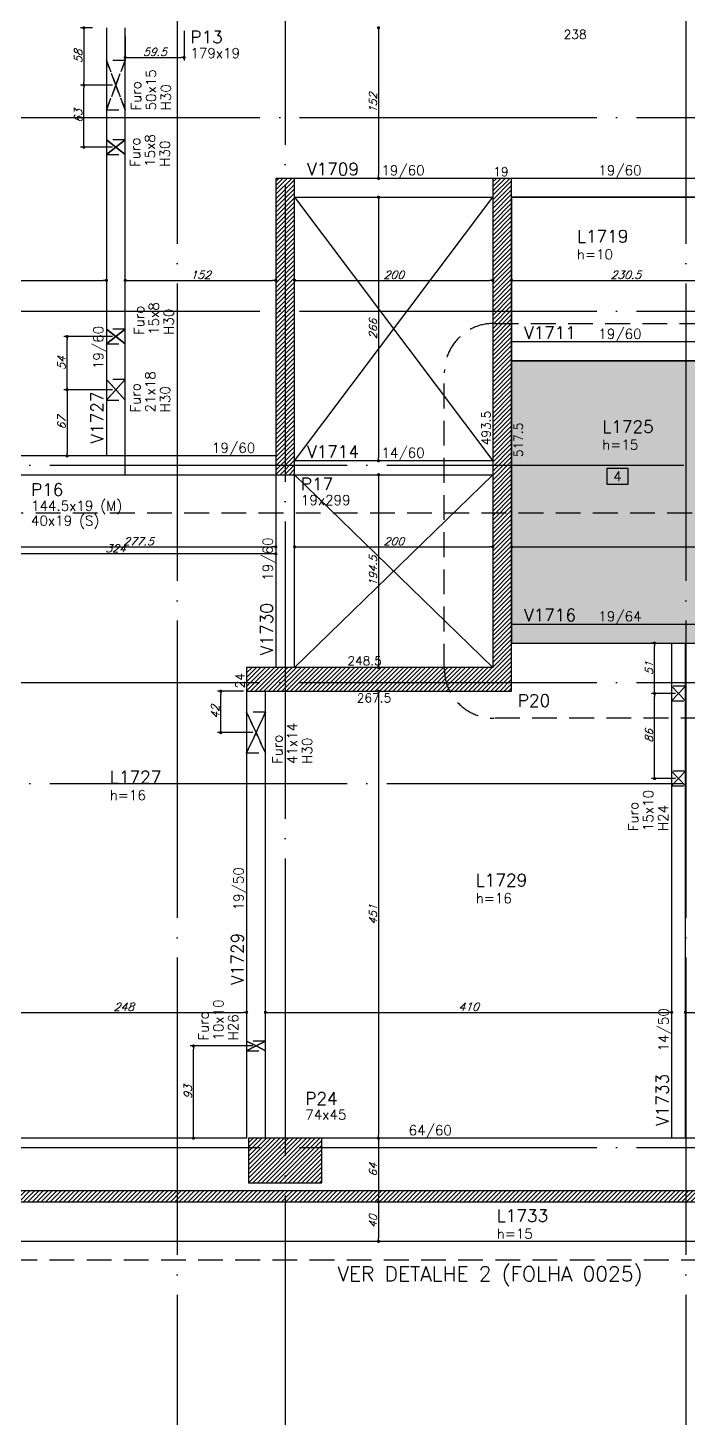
# Model space of a CAD drawing. Header units: millimetres. Extents: x -2368 to 4502, y -2283 to 2217.
# Drawn here: x -469 to 197, y -757 to 645 of the extents above; entities that cross this region are included whole.
import ezdxf
from ezdxf.enums import TextEntityAlignment as Align

# ---------------------------------------------------------------- set-up
doc = ezdxf.new("R2010")
doc.units = ezdxf.units.MM
doc.header["$LTSCALE"] = 50
for name, pattern in [('DASHED', [0.75, 0.5, -0.25]), ('EIXO', [6.8, 6, -0.4, 0, -0.4]), ('HIDDEN', [0.375, 0.25, -0.125])]:
    doc.linetypes.add(name, pattern=pattern)
for name, color, linetype in [('F-AUX', 2, 'Continuous'), ('F-AUX-RED', 1, 'Continuous'), ('F-COTAS', 106, 'Continuous'), ('F-COTAS-FUROS VIGA', 50, 'Continuous'), ('F-EIXO', 12, 'EIXO'), ('F-FURO-PAREDE', 2, 'HIDDEN'), ('F-FURO-PAREDE-TEXTOS', 2, 'Continuous'), ('F-LAJES', 3, 'Continuous'), ('F-LAJES-DIM', 2, 'Continuous'), ('F-LAJES-NOME', 4, 'Continuous'), ('F-PILARES-DIM', 172, 'Continuous'), ('F-PILARES-HACH', 174, 'Continuous'), ('F-PILARES-M', 170, 'Continuous'), ('F-PILARES-NOME', 170, 'Continuous'), ('F-PILARES-S', 170, 'Continuous'), ('F-TEXTO', 6, 'Continuous'), ('F-VIGAS', 3, 'Continuous'), ('F-VIGAS-DIM', 2, 'Continuous'), ('F-VIGAS-NOME', 4, 'Continuous'), ('F-VÃO', 1, 'Continuous')]:
    doc.layers.add(name, color=color, linetype=linetype)
doc.layers.add('F-DESNIVEL-2', color=7, linetype='Continuous', true_color=0xffd1e8)
doc.styles.add('CP-TEXT-INCL', font='romans.shx', dxfattribs={"oblique": 20})
doc.styles.add('MCP', font='romans.shx')
doc.styles.add('ROMANS', font='romans.shx')
doc.styles.get("Standard").update_dxf_attribs({"font": 'romans.shx'})
doc.dimstyles.new('CP-COTAS-50', dxfattribs={"dimscale": 0.64, "dimtxt": 12.5, "dimasz": 5, "dimexe": 5, "dimexo": 5, "dimgap": 2.5, "dimtad": 1, "dimdec": 1, "dimdsep": 46, "dimtxsty": 'CP-TEXT-INCL', "dimblk1": 'DOT', "dimblk2": 'DOT', "dimsah": 1, "dimcen": 9, "dimclrd": 256, "dimclre": 256, "dimclrt": 256, "dimadec": 0, "dimazin": 0, "dimtfac": 1, "dimtdec": 1, "dimtmove": 2, "dimatfit": 3, "dimldrblk": 'DOT', "dimfxl": 0, "dimtolj": 1, "dimarcsym": 0})
pattern_1 = [(45, (0, 10000), (-2.245064, 2.245064), [])]

# ---------------------------------------------------------------- blocks, each defined once
blk = doc.blocks.new('*U14')
at = {"layer": 'F-EIXO'}
blk.add_line((0, 0), (4945.5, 0), dxfattribs=at)
at = {"layer": 'F-TEXTO', "style": 'ROMANS'}
blk.add_attdef('EIXO', text='', height=17.5, dxfattribs=at).set_placement((-28.2, 0), align=Align.MIDDLE_CENTER)
blk = doc.blocks.new('*U13')
at = {"layer": 'F-EIXO'}
blk.add_line((0, 0), (4857.5, 0), dxfattribs=at)
at = {"layer": 'F-TEXTO', "style": 'ROMANS'}
blk.add_attdef('EIXO', text='', height=17.5, dxfattribs=at).set_placement((-28.2, 0), align=Align.MIDDLE_CENTER)
blk = doc.blocks.new('*U21')
at = {"layer": 'F-EIXO'}
blk.add_line((0, 0), (0, -2728.6), dxfattribs=at)
at = {"layer": 'F-TEXTO', "style": 'ROMANS'}
blk.add_attdef('EIXO', text='', height=17.5, rotation=360, dxfattribs=at).set_placement((0, 28.2), align=Align.MIDDLE_CENTER)
blk = doc.blocks.new('*U22')
at = {"layer": 'F-EIXO'}
blk.add_line((0, 0), (0, -2828.6), dxfattribs=at)
at = {"layer": 'F-TEXTO', "style": 'ROMANS'}
blk.add_attdef('EIXO', text='', height=17.5, rotation=360, dxfattribs=at).set_placement((0, 28.2), align=Align.MIDDLE_CENTER)
blk = doc.blocks.new('_DOT')
at = {"color": 0, "linetype": 'ByBlock'}
blk.add_line((-0.5, 0), (-1, 0), dxfattribs=at)
at = {"color": 0, "linetype": 'ByBlock', "const_width": 0.5}
blk.add_lwpolyline([(-0.25, 0, 1), (0.25, 0, 1)], format="xyb", close=True, dxfattribs=at)
blk = doc.blocks.new('*D27')
at = {"layer": 'DEFPOINTS', "color": 0, "transparency": 16777216}
for p in [(-496.5, -348), (-248.5, -348), (-248.5, -348)]:
    blk.add_point(p, dxfattribs=at)
at = {"layer": 'F-COTAS', "lineweight": -2, "transparency": 16777216}
blk.add_line((-493.3, -348), (-251.7, -348), dxfattribs=at)
at = {"layer": 'F-COTAS', "lineweight": -2, "transparency": 16777216, "xscale": 3.2, "yscale": 3.2, "zscale": 3.2, "rotation": 180}
blk.add_blockref('_DOT', (-496.5, -348), dxfattribs=at)
at = {"layer": 'F-COTAS', "lineweight": -2, "transparency": 16777216, "xscale": 3.2, "yscale": 3.2, "zscale": 3.2}
blk.add_blockref('_DOT', (-248.5, -348), dxfattribs=at)
at = {"layer": 'F-COTAS', "transparency": 16777216, "insert": (-372.5, -342.4), "char_height": 8, "attachment_point": 5, "style": 'CP-TEXT-INCL'}
blk.add_mtext('\\A1;248', dxfattribs=at)
blk = doc.blocks.new('*D28')
at = {"layer": 'DEFPOINTS', "color": 0, "transparency": 16777216}
for p in [(-229.5, -348), (180.5, -348), (180.5, -348)]:
    blk.add_point(p, dxfattribs=at)
at = {"layer": 'F-COTAS', "lineweight": -2, "transparency": 16777216}
blk.add_line((-226.3, -348), (177.3, -348), dxfattribs=at)
at = {"layer": 'F-COTAS', "lineweight": -2, "transparency": 16777216, "xscale": 3.2, "yscale": 3.2, "zscale": 3.2, "rotation": 180}
blk.add_blockref('_DOT', (-229.5, -348), dxfattribs=at)
at = {"layer": 'F-COTAS', "lineweight": -2, "transparency": 16777216, "xscale": 3.2, "yscale": 3.2, "zscale": 3.2}
blk.add_blockref('_DOT', (180.5, -348), dxfattribs=at)
at = {"layer": 'F-COTAS', "transparency": 16777216, "insert": (-24.5, -342.4), "char_height": 8, "attachment_point": 5, "style": 'CP-TEXT-INCL'}
blk.add_mtext('\\A1;410', dxfattribs=at)
blk = doc.blocks.new('*D29')
at = {"layer": 'DEFPOINTS', "color": 0, "transparency": 16777216}
for p in [(194.5, -348), (921.5, -348), (921.5, -348)]:
    blk.add_point(p, dxfattribs=at)
at = {"layer": 'F-COTAS', "lineweight": -2, "transparency": 16777216}
blk.add_line((197.7, -348), (918.3, -348), dxfattribs=at)
at = {"layer": 'F-COTAS', "lineweight": -2, "transparency": 16777216, "xscale": 3.2, "yscale": 3.2, "zscale": 3.2, "rotation": 180}
blk.add_blockref('_DOT', (194.5, -348), dxfattribs=at)
at = {"layer": 'F-COTAS', "lineweight": -2, "transparency": 16777216, "xscale": 3.2, "yscale": 3.2, "zscale": 3.2}
blk.add_blockref('_DOT', (921.5, -348), dxfattribs=at)
at = {"layer": 'F-COTAS', "transparency": 16777216, "insert": (558, -342.4), "char_height": 8, "attachment_point": 5, "style": 'CP-TEXT-INCL'}
blk.add_mtext('\\A1;727', dxfattribs=at)
blk = doc.blocks.new('*D36')
at = {"layer": 'DEFPOINTS', "color": 0, "transparency": 16777216}
for p in [(-496.5, 121.7), (-219, 121.7), (-219, 121.7)]:
    blk.add_point(p, dxfattribs=at)
at = {"layer": 'F-COTAS', "lineweight": -2, "transparency": 16777216}
blk.add_line((-493.3, 121.7), (-222.2, 121.7), dxfattribs=at)
at = {"layer": 'F-COTAS', "lineweight": -2, "transparency": 16777216, "xscale": 3.2, "yscale": 3.2, "zscale": 3.2, "rotation": 180}
blk.add_blockref('_DOT', (-496.5, 121.7), dxfattribs=at)
at = {"layer": 'F-COTAS', "lineweight": -2, "transparency": 16777216, "xscale": 3.2, "yscale": 3.2, "zscale": 3.2}
blk.add_blockref('_DOT', (-219, 121.7), dxfattribs=at)
at = {"layer": 'F-COTAS', "transparency": 16777216, "insert": (-357.8, 127.3), "char_height": 8, "attachment_point": 5, "style": 'CP-TEXT-INCL'}
blk.add_mtext('\\A1;277.5', dxfattribs=at)
blk = doc.blocks.new('*D37')
at = {"layer": 'DEFPOINTS', "color": 0, "transparency": 16777216}
for p in [(-200, 121.7), (0, 121.7), (0, 121.7)]:
    blk.add_point(p, dxfattribs=at)
at = {"layer": 'F-COTAS', "lineweight": -2, "transparency": 16777216}
blk.add_line((-196.8, 121.7), (-3.2, 121.7), dxfattribs=at)
at = {"layer": 'F-COTAS', "lineweight": -2, "transparency": 16777216, "xscale": 3.2, "yscale": 3.2, "zscale": 3.2, "rotation": 180}
blk.add_blockref('_DOT', (-200, 121.7), dxfattribs=at)
at = {"layer": 'F-COTAS', "lineweight": -2, "transparency": 16777216, "xscale": 3.2, "yscale": 3.2, "zscale": 3.2}
blk.add_blockref('_DOT', (0, 121.7), dxfattribs=at)
at = {"layer": 'F-COTAS', "transparency": 16777216, "insert": (-100, 127.3), "char_height": 8, "attachment_point": 5, "style": 'CP-TEXT-INCL'}
blk.add_mtext('\\A1;200', dxfattribs=at)
blk = doc.blocks.new('*D38')
at = {"layer": 'DEFPOINTS', "color": 0, "transparency": 16777216}
for p in [(19, 121.7), (596, 121.7), (596, 121.7)]:
    blk.add_point(p, dxfattribs=at)
at = {"layer": 'F-COTAS', "lineweight": -2, "transparency": 16777216}
blk.add_line((22.2, 121.7), (592.8, 121.7), dxfattribs=at)
at = {"layer": 'F-COTAS', "lineweight": -2, "transparency": 16777216, "xscale": 3.2, "yscale": 3.2, "zscale": 3.2, "rotation": 180}
blk.add_blockref('_DOT', (19, 121.7), dxfattribs=at)
at = {"layer": 'F-COTAS', "lineweight": -2, "transparency": 16777216, "xscale": 3.2, "yscale": 3.2, "zscale": 3.2}
blk.add_blockref('_DOT', (596, 121.7), dxfattribs=at)
at = {"layer": 'F-COTAS', "transparency": 16777216, "insert": (307.5, 127.3), "char_height": 8, "attachment_point": 5, "style": 'CP-TEXT-INCL'}
blk.add_mtext('\\A1;577', dxfattribs=at)
blk = doc.blocks.new('*D45')
at = {"layer": 'DEFPOINTS', "color": 0, "transparency": 16777216}
for p in [(-830.5, 390.6), (-390, 390.6), (-390, 390.6)]:
    blk.add_point(p, dxfattribs=at)
at = {"layer": 'F-COTAS', "lineweight": -2, "transparency": 16777216}
blk.add_line((-827.3, 390.6), (-393.2, 390.6), dxfattribs=at)
at = {"layer": 'F-COTAS', "lineweight": -2, "transparency": 16777216, "xscale": 3.2, "yscale": 3.2, "zscale": 3.2, "rotation": 180}
blk.add_blockref('_DOT', (-830.5, 390.6), dxfattribs=at)
at = {"layer": 'F-COTAS', "lineweight": -2, "transparency": 16777216, "xscale": 3.2, "yscale": 3.2, "zscale": 3.2}
blk.add_blockref('_DOT', (-390, 390.6), dxfattribs=at)
at = {"layer": 'F-COTAS', "transparency": 16777216, "insert": (-610.2, 396.2), "char_height": 8, "attachment_point": 5, "style": 'CP-TEXT-INCL'}
blk.add_mtext('\\A1;440.5', dxfattribs=at)
blk = doc.blocks.new('*D46')
at = {"layer": 'DEFPOINTS', "color": 0, "transparency": 16777216}
for p in [(-371, 390.6), (-219, 390.6), (-219, 390.6)]:
    blk.add_point(p, dxfattribs=at)
at = {"layer": 'F-COTAS', "lineweight": -2, "transparency": 16777216}
blk.add_line((-367.8, 390.6), (-222.2, 390.6), dxfattribs=at)
at = {"layer": 'F-COTAS', "lineweight": -2, "transparency": 16777216, "xscale": 3.2, "yscale": 3.2, "zscale": 3.2, "rotation": 180}
blk.add_blockref('_DOT', (-371, 390.6), dxfattribs=at)
at = {"layer": 'F-COTAS', "lineweight": -2, "transparency": 16777216, "xscale": 3.2, "yscale": 3.2, "zscale": 3.2}
blk.add_blockref('_DOT', (-219, 390.6), dxfattribs=at)
at = {"layer": 'F-COTAS', "transparency": 16777216, "insert": (-295, 396.2), "char_height": 8, "attachment_point": 5, "style": 'CP-TEXT-INCL'}
blk.add_mtext('\\A1;152', dxfattribs=at)
blk = doc.blocks.new('*D47')
at = {"layer": 'DEFPOINTS', "color": 0, "transparency": 16777216}
for p in [(-200, 390.6), (0, 390.6), (0, 390.6)]:
    blk.add_point(p, dxfattribs=at)
at = {"layer": 'F-COTAS', "lineweight": -2, "transparency": 16777216}
blk.add_line((-196.8, 390.6), (-3.2, 390.6), dxfattribs=at)
at = {"layer": 'F-COTAS', "lineweight": -2, "transparency": 16777216, "xscale": 3.2, "yscale": 3.2, "zscale": 3.2, "rotation": 180}
blk.add_blockref('_DOT', (-200, 390.6), dxfattribs=at)
at = {"layer": 'F-COTAS', "lineweight": -2, "transparency": 16777216, "xscale": 3.2, "yscale": 3.2, "zscale": 3.2}
blk.add_blockref('_DOT', (0, 390.6), dxfattribs=at)
at = {"layer": 'F-COTAS', "transparency": 16777216, "insert": (-100, 396.2), "char_height": 8, "attachment_point": 5, "style": 'CP-TEXT-INCL'}
blk.add_mtext('\\A1;200', dxfattribs=at)
blk = doc.blocks.new('*D48')
at = {"layer": 'DEFPOINTS', "color": 0, "transparency": 16777216}
for p in [(19, 390.6), (249.5, 390.6), (249.5, 390.6)]:
    blk.add_point(p, dxfattribs=at)
at = {"layer": 'F-COTAS', "lineweight": -2, "transparency": 16777216}
blk.add_line((22.2, 390.6), (246.3, 390.6), dxfattribs=at)
at = {"layer": 'F-COTAS', "lineweight": -2, "transparency": 16777216, "xscale": 3.2, "yscale": 3.2, "zscale": 3.2, "rotation": 180}
blk.add_blockref('_DOT', (19, 390.6), dxfattribs=at)
at = {"layer": 'F-COTAS', "lineweight": -2, "transparency": 16777216, "xscale": 3.2, "yscale": 3.2, "zscale": 3.2}
blk.add_blockref('_DOT', (249.5, 390.6), dxfattribs=at)
at = {"layer": 'F-COTAS', "transparency": 16777216, "insert": (134.2, 396.2), "char_height": 8, "attachment_point": 5, "style": 'CP-TEXT-INCL'}
blk.add_mtext('\\A1;230.5', dxfattribs=at)
blk = doc.blocks.new('*D85')
at = {"layer": 'DEFPOINTS', "color": 0, "transparency": 16777216}
for p in [(-115.3, 645.5), (-115.3, 493.5), (-115.3, 493.5)]:
    blk.add_point(p, dxfattribs=at)
at = {"layer": 'F-COTAS', "lineweight": -2, "transparency": 16777216}
blk.add_line((-115.3, 642.3), (-115.3, 496.7), dxfattribs=at)
at = {"layer": 'F-COTAS', "lineweight": -2, "transparency": 16777216, "xscale": 3.2, "yscale": 3.2, "zscale": 3.2}
for p, rotation in [((-115.3, 645.5), 90), ((-115.3, 493.5), 270)]:
    blk.add_blockref('_DOT', p, dxfattribs=dict(at, rotation=rotation))
at = {"layer": 'F-COTAS', "transparency": 16777216, "insert": (-120.9, 569.5), "char_height": 8, "attachment_point": 5, "rotation": 90, "style": 'CP-TEXT-INCL'}
blk.add_mtext('\\A1;152', dxfattribs=at)
blk = doc.blocks.new('*D86')
at = {"layer": 'DEFPOINTS', "color": 0, "transparency": 16777216}
for p in [(-115.3, 474.5), (-115.3, 208.5), (-115.3, 208.5)]:
    blk.add_point(p, dxfattribs=at)
at = {"layer": 'F-COTAS', "lineweight": -2, "transparency": 16777216}
blk.add_line((-115.3, 471.3), (-115.3, 211.7), dxfattribs=at)
at = {"layer": 'F-COTAS', "lineweight": -2, "transparency": 16777216, "xscale": 3.2, "yscale": 3.2, "zscale": 3.2}
for p, rotation in [((-115.3, 474.5), 90), ((-115.3, 208.5), 270)]:
    blk.add_blockref('_DOT', p, dxfattribs=dict(at, rotation=rotation))
at = {"layer": 'F-COTAS', "transparency": 16777216, "insert": (-120.9, 341.5), "char_height": 8, "attachment_point": 5, "rotation": 90, "style": 'CP-TEXT-INCL'}
blk.add_mtext('\\A1;266', dxfattribs=at)
blk = doc.blocks.new('*D87')
at = {"layer": 'DEFPOINTS', "color": 0, "transparency": 16777216}
for p in [(-115.3, 194.5), (-115.3, 0), (-115.3, 0)]:
    blk.add_point(p, dxfattribs=at)
at = {"layer": 'F-COTAS', "lineweight": -2, "transparency": 16777216}
blk.add_line((-115.3, 191.3), (-115.3, 3.2), dxfattribs=at)
at = {"layer": 'F-COTAS', "lineweight": -2, "transparency": 16777216, "xscale": 3.2, "yscale": 3.2, "zscale": 3.2}
for p, rotation in [((-115.3, 194.5), 90), ((-115.3, 0), 270)]:
    blk.add_blockref('_DOT', p, dxfattribs=dict(at, rotation=rotation))
at = {"layer": 'F-COTAS', "transparency": 16777216, "insert": (-120.9, 97.3), "char_height": 8, "attachment_point": 5, "rotation": 90, "style": 'CP-TEXT-INCL'}
blk.add_mtext('\\A1;194.5', dxfattribs=at)
blk = doc.blocks.new('*D88')
at = {"layer": 'DEFPOINTS', "color": 0, "transparency": 16777216}
for p in [(-115.3, -24), (-115.3, -475), (-115.3, -475)]:
    blk.add_point(p, dxfattribs=at)
at = {"layer": 'F-COTAS', "lineweight": -2, "transparency": 16777216}
blk.add_line((-115.3, -27.2), (-115.3, -471.8), dxfattribs=at)
at = {"layer": 'F-COTAS', "lineweight": -2, "transparency": 16777216, "xscale": 3.2, "yscale": 3.2, "zscale": 3.2}
for p, rotation in [((-115.3, -24), 90), ((-115.3, -475), 270)]:
    blk.add_blockref('_DOT', p, dxfattribs=dict(at, rotation=rotation))
at = {"layer": 'F-COTAS', "transparency": 16777216, "insert": (-120.9, -249.5), "char_height": 8, "attachment_point": 5, "rotation": 90, "style": 'CP-TEXT-INCL'}
blk.add_mtext('\\A1;451', dxfattribs=at)
blk = doc.blocks.new('*D89')
at = {"layer": 'DEFPOINTS', "color": 0, "transparency": 16777216}
for p in [(-115.3, -475), (-115.3, -539), (-115.3, -539)]:
    blk.add_point(p, dxfattribs=at)
at = {"layer": 'F-COTAS', "lineweight": -2, "transparency": 16777216}
blk.add_line((-115.3, -478.2), (-115.3, -535.8), dxfattribs=at)
at = {"layer": 'F-COTAS', "lineweight": -2, "transparency": 16777216, "xscale": 3.2, "yscale": 3.2, "zscale": 3.2}
for p, rotation in [((-115.3, -475), 90), ((-115.3, -539), 270)]:
    blk.add_blockref('_DOT', p, dxfattribs=dict(at, rotation=rotation))
at = {"layer": 'F-COTAS', "transparency": 16777216, "insert": (-120.9, -507), "char_height": 8, "attachment_point": 5, "rotation": 90, "style": 'CP-TEXT-INCL'}
blk.add_mtext('\\A1;64', dxfattribs=at)
blk = doc.blocks.new('*D90')
at = {"layer": 'DEFPOINTS', "color": 0, "transparency": 16777216}
for p in [(-115.3, -539), (-115.3, -579), (-115.3, -579)]:
    blk.add_point(p, dxfattribs=at)
at = {"layer": 'F-COTAS', "lineweight": -2, "transparency": 16777216}
blk.add_line((-115.3, -542.2), (-115.3, -575.8), dxfattribs=at)
at = {"layer": 'F-COTAS', "lineweight": -2, "transparency": 16777216, "xscale": 3.2, "yscale": 3.2, "zscale": 3.2}
for p, rotation in [((-115.3, -539), 90), ((-115.3, -579), 270)]:
    blk.add_blockref('_DOT', p, dxfattribs=dict(at, rotation=rotation))
at = {"layer": 'F-COTAS', "transparency": 16777216, "insert": (-120.9, -559), "char_height": 8, "attachment_point": 5, "rotation": 90, "style": 'CP-TEXT-INCL'}
blk.add_mtext('\\A1;40', dxfattribs=at)
blk = doc.blocks.new('*D179')
at = {"layer": 'DEFPOINTS', "color": 0, "transparency": 16777216}
for p in [(-311.5, 645.5), (-371, 639.9), (-311.5, 615.5)]:
    blk.add_point(p, dxfattribs=at)
at = {"layer": 'F-COTAS', "lineweight": -2, "transparency": 16777216}
for p, q in [((-371, 636.7), (-371, 612.3)), ((-311.5, 642.3), (-311.5, 612.3)), ((-367.8, 615.5), (-314.7, 615.5))]:
    blk.add_line(p, q, dxfattribs=at)
at = {"layer": 'F-COTAS', "lineweight": -2, "transparency": 16777216, "xscale": 3.2, "yscale": 3.2, "zscale": 3.2, "rotation": 180}
blk.add_blockref('_DOT', (-371, 615.5), dxfattribs=at)
at = {"layer": 'F-COTAS', "lineweight": -2, "transparency": 16777216, "xscale": 3.2, "yscale": 3.2, "zscale": 3.2}
blk.add_blockref('_DOT', (-311.5, 615.5), dxfattribs=at)
at = {"layer": 'F-COTAS', "transparency": 16777216, "insert": (-341.2, 621.1), "char_height": 8, "attachment_point": 5, "style": 'CP-TEXT-INCL'}
blk.add_mtext('\\A1;59.5', dxfattribs=at)
blk = doc.blocks.new('*D224')
at = {"layer": 'DEFPOINTS', "color": 0, "transparency": 16777216}
for p in [(-1389, -579), (2295, -855.5), (2295, -972.3)]:
    blk.add_point(p, dxfattribs=at)
at = {"layer": 'F-COTAS', "lineweight": -2, "transparency": 16777216}
for p, q in [((-1389, -582.2), (-1389, -975.5)), ((2295, -858.7), (2295, -975.5)), ((-1385.8, -972.3), (2291.8, -972.3))]:
    blk.add_line(p, q, dxfattribs=at)
at = {"layer": 'F-COTAS', "lineweight": -2, "transparency": 16777216, "xscale": 3.2, "yscale": 3.2, "zscale": 3.2, "rotation": 180}
blk.add_blockref('_DOT', (-1389, -972.3), dxfattribs=at)
at = {"layer": 'F-COTAS', "lineweight": -2, "transparency": 16777216, "xscale": 3.2, "yscale": 3.2, "zscale": 3.2}
blk.add_blockref('_DOT', (2295, -972.3), dxfattribs=at)
at = {"layer": 'F-COTAS', "transparency": 16777216, "insert": (453, -966.7), "char_height": 8, "attachment_point": 5, "style": 'CP-TEXT-INCL'}
blk.add_mtext('\\A1;3684', dxfattribs=at)
blk = doc.blocks.new('*U125')
at = {"layer": 'F-LAJES-DIM', "color": 1}
blk.add_lwpolyline([(0, 0), (21.4, 0), (21.4, 16), (0, 16)], close=True, dxfattribs=at)
at = {"layer": 'F-LAJES-DIM', "style": 'MCP'}
blk.add_attdef('DIM', text='', height=10, dxfattribs=at).set_placement((10.7, 8), align=Align.MIDDLE_CENTER)
blk = doc.blocks.new('*D432')
at = {"layer": 'DEFPOINTS', "color": 0, "linetype": 'Continuous', "transparency": 16777216}
for p in [(-401, 645.5), (-412.8, 587.6), (-380.5, 587.6)]:
    blk.add_point(p, dxfattribs=at)
at = {"layer": 'F-COTAS-FUROS VIGA', "linetype": 'Continuous', "lineweight": -2, "transparency": 16777216}
for p, q in [((-404.2, 645.5), (-416, 645.5)), ((-412.8, 642.3), (-412.8, 590.8)), ((-383.7, 587.6), (-416, 587.6))]:
    blk.add_line(p, q, dxfattribs=at)
at = {"layer": 'F-COTAS-FUROS VIGA', "linetype": 'Continuous', "lineweight": -2, "transparency": 16777216, "xscale": 3.2, "yscale": 3.2, "zscale": 3.2}
for p, rotation in [((-412.8, 645.5), 90), ((-412.8, 587.6), 270)]:
    blk.add_blockref('_DOT', p, dxfattribs=dict(at, rotation=rotation))
at = {"layer": 'F-COTAS-FUROS VIGA', "linetype": 'Continuous', "transparency": 16777216, "insert": (-418.4, 616.6), "char_height": 8, "attachment_point": 5, "rotation": 90, "style": 'CP-TEXT-INCL'}
blk.add_mtext('\\A1;58', dxfattribs=at)
blk = doc.blocks.new('*D433')
at = {"layer": 'DEFPOINTS', "color": 0, "linetype": 'Continuous', "transparency": 16777216}
for p in [(-412.8, 587.6), (-380.5, 587.6), (-380.5, 525.1)]:
    blk.add_point(p, dxfattribs=at)
at = {"layer": 'F-COTAS-FUROS VIGA', "linetype": 'Continuous', "lineweight": -2, "transparency": 16777216}
for p, q in [((-383.7, 587.6), (-416, 587.6)), ((-412.8, 528.3), (-412.8, 584.4)), ((-383.7, 525.1), (-416, 525.1))]:
    blk.add_line(p, q, dxfattribs=at)
at = {"layer": 'F-COTAS-FUROS VIGA', "linetype": 'Continuous', "lineweight": -2, "transparency": 16777216, "xscale": 3.2, "yscale": 3.2, "zscale": 3.2}
for p, rotation in [((-412.8, 587.6), 90), ((-412.8, 525.1), 270)]:
    blk.add_blockref('_DOT', p, dxfattribs=dict(at, rotation=rotation))
at = {"layer": 'F-COTAS-FUROS VIGA', "linetype": 'Continuous', "transparency": 16777216, "insert": (-418.4, 556.3), "char_height": 8, "attachment_point": 5, "rotation": 90, "style": 'CP-TEXT-INCL'}
blk.add_mtext('\\A1;63', dxfattribs=at)
blk = doc.blocks.new('*D434')
at = {"layer": 'DEFPOINTS', "color": 0, "linetype": 'Continuous', "transparency": 16777216}
for p in [(-274.6, -24), (-248.5, -24), (-239, -65.7)]:
    blk.add_point(p, dxfattribs=at)
at = {"layer": 'F-COTAS-FUROS VIGA', "linetype": 'Continuous', "lineweight": -2, "transparency": 16777216}
for p, q in [((-251.7, -24), (-277.8, -24)), ((-274.6, -62.5), (-274.6, -27.2)), ((-242.2, -65.7), (-277.8, -65.7))]:
    blk.add_line(p, q, dxfattribs=at)
at = {"layer": 'F-COTAS-FUROS VIGA', "linetype": 'Continuous', "lineweight": -2, "transparency": 16777216, "xscale": 3.2, "yscale": 3.2, "zscale": 3.2}
for p, rotation in [((-274.6, -24), 90), ((-274.6, -65.7), 270)]:
    blk.add_blockref('_DOT', p, dxfattribs=dict(at, rotation=rotation))
at = {"layer": 'F-COTAS-FUROS VIGA', "linetype": 'Continuous', "transparency": 16777216, "insert": (-280.2, -44.9), "char_height": 8, "attachment_point": 5, "rotation": 90, "style": 'CP-TEXT-INCL'}
blk.add_mtext('\\A1;42', dxfattribs=at)
blk = doc.blocks.new('*D435')
at = {"layer": 'DEFPOINTS', "color": 0, "linetype": 'Continuous', "transparency": 16777216}
for p in [(-302.1, -381.9), (-239, -381.9), (-300.7, -475)]:
    blk.add_point(p, dxfattribs=at)
at = {"layer": 'F-COTAS-FUROS VIGA', "linetype": 'Continuous', "lineweight": -2, "transparency": 16777216}
for p, q in [((-242.2, -381.9), (-305.3, -381.9)), ((-302.1, -471.8), (-302.1, -385.1)), ((-303.9, -475), (-305.3, -475))]:
    blk.add_line(p, q, dxfattribs=at)
at = {"layer": 'F-COTAS-FUROS VIGA', "linetype": 'Continuous', "lineweight": -2, "transparency": 16777216, "xscale": 3.2, "yscale": 3.2, "zscale": 3.2}
for p, rotation in [((-302.1, -381.9), 90), ((-302.1, -475), 270)]:
    blk.add_blockref('_DOT', p, dxfattribs=dict(at, rotation=rotation))
at = {"layer": 'F-COTAS-FUROS VIGA', "linetype": 'Continuous', "transparency": 16777216, "insert": (-307.7, -428.5), "char_height": 8, "attachment_point": 5, "rotation": 90, "style": 'CP-TEXT-INCL'}
blk.add_mtext('\\A1;93', dxfattribs=at)
blk = doc.blocks.new('*D438')
at = {"layer": 'DEFPOINTS', "color": 0, "linetype": 'Continuous', "transparency": 16777216}
for p in [(-542.8, 204), (-219, 137.3), (-542.8, 114.6)]:
    blk.add_point(p, dxfattribs=at)
at = {"layer": 'F-COTAS-FUROS VIGA', "linetype": 'Continuous', "lineweight": -2, "transparency": 16777216}
for p, q in [((-542.8, 200.8), (-542.8, 111.4)), ((-219, 134.1), (-219, 111.4)), ((-222.2, 114.6), (-539.6, 114.6))]:
    blk.add_line(p, q, dxfattribs=at)
at = {"layer": 'F-COTAS-FUROS VIGA', "linetype": 'Continuous', "lineweight": -2, "transparency": 16777216, "xscale": 3.2, "yscale": 3.2, "zscale": 3.2, "rotation": 180}
blk.add_blockref('_DOT', (-542.8, 114.6), dxfattribs=at)
at = {"layer": 'F-COTAS-FUROS VIGA', "linetype": 'Continuous', "lineweight": -2, "transparency": 16777216, "xscale": 3.2, "yscale": 3.2, "zscale": 3.2}
blk.add_blockref('_DOT', (-219, 114.6), dxfattribs=at)
at = {"layer": 'F-COTAS-FUROS VIGA', "linetype": 'Continuous', "transparency": 16777216, "insert": (-380.9, 120.2), "char_height": 8, "attachment_point": 5, "style": 'CP-TEXT-INCL'}
blk.add_mtext('\\A1;324', dxfattribs=at)
blk = doc.blocks.new('*D441')
at = {"layer": 'DEFPOINTS', "color": 0, "linetype": 'Continuous', "transparency": 16777216}
for p in [(-380.5, 280.2), (-429.7, 213.5), (-422.6, 213.5)]:
    blk.add_point(p, dxfattribs=at)
at = {"layer": 'F-COTAS-FUROS VIGA', "linetype": 'Continuous', "lineweight": -2, "transparency": 16777216}
for p, q in [((-383.7, 280.2), (-432.9, 280.2)), ((-429.7, 277), (-429.7, 216.7)), ((-425.8, 213.5), (-432.9, 213.5))]:
    blk.add_line(p, q, dxfattribs=at)
at = {"layer": 'F-COTAS-FUROS VIGA', "linetype": 'Continuous', "lineweight": -2, "transparency": 16777216, "xscale": 3.2, "yscale": 3.2, "zscale": 3.2}
for p, rotation in [((-429.7, 280.2), 90), ((-429.7, 213.5), 270)]:
    blk.add_blockref('_DOT', p, dxfattribs=dict(at, rotation=rotation))
at = {"layer": 'F-COTAS-FUROS VIGA', "linetype": 'Continuous', "transparency": 16777216, "insert": (-435.3, 246.9), "char_height": 8, "attachment_point": 5, "rotation": 90, "style": 'CP-TEXT-INCL'}
blk.add_mtext('\\A1;67', dxfattribs=at)
blk = doc.blocks.new('*D442')
at = {"layer": 'DEFPOINTS', "color": 0, "linetype": 'Continuous', "transparency": 16777216}
for p in [(-429.7, 333.9), (-380.5, 333.9), (-380.5, 280.2)]:
    blk.add_point(p, dxfattribs=at)
at = {"layer": 'F-COTAS-FUROS VIGA', "linetype": 'Continuous', "lineweight": -2, "transparency": 16777216}
for p, q in [((-383.7, 333.9), (-432.9, 333.9)), ((-429.7, 283.4), (-429.7, 330.7)), ((-383.7, 280.2), (-432.9, 280.2))]:
    blk.add_line(p, q, dxfattribs=at)
at = {"layer": 'F-COTAS-FUROS VIGA', "linetype": 'Continuous', "lineweight": -2, "transparency": 16777216, "xscale": 3.2, "yscale": 3.2, "zscale": 3.2}
for p, rotation in [((-429.7, 333.9), 90), ((-429.7, 280.2), 270)]:
    blk.add_blockref('_DOT', p, dxfattribs=dict(at, rotation=rotation))
at = {"layer": 'F-COTAS-FUROS VIGA', "linetype": 'Continuous', "transparency": 16777216, "insert": (-435.3, 307.1), "char_height": 8, "attachment_point": 5, "rotation": 90, "style": 'CP-TEXT-INCL'}
blk.add_mtext('\\A1;54', dxfattribs=at)
blk = doc.blocks.new('*D443')
at = {"layer": 'DEFPOINTS', "color": 0, "linetype": 'Continuous', "transparency": 16777216}
for p in [(163.3, -26.2), (187.5, -26.2), (187.5, -112.1)]:
    blk.add_point(p, dxfattribs=at)
at = {"layer": 'F-COTAS-FUROS VIGA', "linetype": 'Continuous', "lineweight": -2, "transparency": 16777216}
for p, q in [((184.3, -26.2), (160.1, -26.2)), ((163.3, -108.9), (163.3, -29.4)), ((184.3, -112.1), (160.1, -112.1))]:
    blk.add_line(p, q, dxfattribs=at)
at = {"layer": 'F-COTAS-FUROS VIGA', "linetype": 'Continuous', "lineweight": -2, "transparency": 16777216, "xscale": 3.2, "yscale": 3.2, "zscale": 3.2}
for p, rotation in [((163.3, -26.2), 90), ((163.3, -112.1), 270)]:
    blk.add_blockref('_DOT', p, dxfattribs=dict(at, rotation=rotation))
at = {"layer": 'F-COTAS-FUROS VIGA', "linetype": 'Continuous', "transparency": 16777216, "insert": (157.7, -69.1), "char_height": 8, "attachment_point": 5, "rotation": 90, "style": 'CP-TEXT-INCL'}
blk.add_mtext('\\A1;86', dxfattribs=at)
blk = doc.blocks.new('*D444')
at = {"layer": 'DEFPOINTS', "color": 0, "linetype": 'Continuous', "transparency": 16777216}
for p in [(163.3, 24.5), (166, 24.5), (187.5, -26.2)]:
    blk.add_point(p, dxfattribs=at)
at = {"layer": 'F-COTAS-FUROS VIGA', "linetype": 'Continuous', "lineweight": -2, "transparency": 16777216}
for p, q in [((162.8, 24.5), (160.1, 24.5)), ((163.3, -23), (163.3, 21.3)), ((184.3, -26.2), (160.1, -26.2))]:
    blk.add_line(p, q, dxfattribs=at)
at = {"layer": 'F-COTAS-FUROS VIGA', "linetype": 'Continuous', "lineweight": -2, "transparency": 16777216, "xscale": 3.2, "yscale": 3.2, "zscale": 3.2}
for p, rotation in [((163.3, 24.5), 90), ((163.3, -26.2), 270)]:
    blk.add_blockref('_DOT', p, dxfattribs=dict(at, rotation=rotation))
at = {"layer": 'F-COTAS-FUROS VIGA', "linetype": 'Continuous', "transparency": 16777216, "insert": (157.7, -0.9), "char_height": 8, "attachment_point": 5, "rotation": 90, "style": 'CP-TEXT-INCL'}
blk.add_mtext('\\A1;51', dxfattribs=at)

msp = doc.modelspace()

# ---------------------------------------------------------------- hatches: boundary and pattern name
at = {"layer": 'F-AUX-RED'}
h = msp.add_hatch(dxfattribs=at)
h.set_pattern_fill('ANSI31', color=256)
h.set_pattern_definition([(45, (0, -5000), (-2.245064, 2.245064), [])])
h.paths.add_polyline_path([(878.5, -528), (-1336, -528), (-1336, 194.5), (-1347, 194.5), (-1347, -539), (878.5, -539)])
at = {"layer": 'F-DESNIVEL-2'}
msp.add_hatch(color=256, dxfattribs=at).paths.add_polyline_path([(19, 309.5), (19, 24.5), (279, 24.5), (279, 169.5), (243, 169.5), (243, 309.5)])
at = {"layer": 'F-PILARES-HACH', "linetype": 'Continuous'}
h = msp.add_hatch(dxfattribs=at)
h.set_pattern_fill('ANSI31', color=256, style=0)
h.set_pattern_definition(pattern_1)
h.paths.add_polyline_path([(19, -24), (19, 493.5), (0, 493.5), (0, 0), (-248.5, 0), (-248.5, -24)], flags=16)
h = msp.add_hatch(dxfattribs=at)
h.set_pattern_fill('ANSI31', color=256, style=0)
h.set_pattern_definition(pattern_1)
h.paths.add_polyline_path([(-219, 194.5), (-200, 194.5), (-200, 493.5), (-219, 493.5)], flags=16)
h = msp.add_hatch(dxfattribs=at)
h.set_pattern_fill('ANSI31', color=256, style=0)
h.set_pattern_definition(pattern_1)
h.paths.add_polyline_path([(-246.5, -520), (-172.5, -520), (-172.5, -475), (-246.5, -475)], flags=16)

# ---------------------------------------------------------------- linework, layer by layer
at = {"layer": 'F-AUX', "color": 4, "linetype": 'DASHED'}
msp.add_lwpolyline([(1002.616, -597.969), (-573.9, -597.969), (-573.9, 156.051), (1002.616, 156.051)], close=True, dxfattribs=at)
at = {"layer": 'F-AUX-RED', "color": 2}
for p, q in [((878.5, -528), (-1336, -528)), ((-1347, -539), (878.5, -539))]:
    msp.add_line(p, q, dxfattribs=at)
at = {"layer": 'F-AUX-RED', "color": 4, "linetype": 'DASHED'}
msp.add_lwpolyline([(1.038, 347.176), (627.224, 347.176, -0.41421356), (677.224, 297.176), (677.224, -1.113, -0.41421356), (627.224, -51.113), (1.038, -51.113, -0.41421356), (-48.962, -1.113), (-48.962, 297.176, -0.41421356)], format="xyb", close=True, dxfattribs=at)
at = {"layer": 'F-DESNIVEL-2'}
for points in [[(279, 24.5), (279, 169.5), (243, 169.5), (243, 309.5), (249.5, 309.5), (249.5, 474.5), (19, 474.5), (19, 24.5), (279, 24.5)], [(243, 309.5), (19, 309.5), (19, 24.5), (279, 24.5), (279, 169.5), (243, 169.5), (243, 309.5)]]:
    msp.add_lwpolyline(points, dxfattribs=at)
at = {"layer": 'F-FURO-PAREDE'}
for points in [[(-380.5, 587.621), (-371, 562.621), (-371, 612.621), (-380.5, 587.621), (-371, 612.621), (-390, 612.621), (-380.5, 587.621), (-390, 612.621), (-390, 562.621), (-380.5, 587.621), (-390, 562.621), (-371, 562.621), (-380.5, 587.621)], [(-380.5, 525.077), (-371, 517.577), (-371, 532.577), (-380.5, 525.077), (-371, 532.577), (-390, 532.577), (-380.5, 525.077), (-390, 532.577), (-390, 517.577), (-380.5, 525.077), (-390, 517.577), (-371, 517.577), (-380.5, 525.077)], [(-380.5, 333.923), (-371, 326.423), (-371, 341.423), (-380.5, 333.923), (-371, 341.423), (-390, 341.423), (-380.5, 333.923), (-390, 341.423), (-390, 326.423), (-380.5, 333.923), (-390, 326.423), (-371, 326.423), (-380.5, 333.923)], [(-380.5, 280.213), (-371, 269.713), (-371, 290.713), (-380.5, 280.213), (-371, 290.713), (-390, 290.713), (-380.5, 280.213), (-390, 290.713), (-390, 269.713), (-380.5, 280.213), (-390, 269.713), (-371, 269.713), (-380.5, 280.213)], [(187.5, -26.211), (194.5, -33.711), (194.5, -18.711), (187.5, -26.211), (194.5, -18.711), (180.5, -18.711), (187.5, -26.211), (180.5, -18.711), (180.5, -33.711), (187.5, -26.211), (180.5, -33.711), (194.5, -33.711), (187.5, -26.211)], [(-239, -65.703), (-229.5, -86.203), (-229.5, -45.203), (-239, -65.703), (-229.5, -45.203), (-248.5, -45.203), (-239, -65.703), (-248.5, -45.203), (-248.5, -86.203), (-239, -65.703), (-248.5, -86.203), (-229.5, -86.203), (-239, -65.703)], [(187.5, -112.068), (194.5, -119.568), (194.5, -104.568), (187.5, -112.068), (194.5, -104.568), (180.5, -104.568), (187.5, -112.068), (180.5, -104.568), (180.5, -119.568), (187.5, -112.068), (180.5, -119.568), (194.5, -119.568), (187.5, -112.068)], [(-239, -381.928), (-229.5, -386.928), (-229.5, -376.928), (-239, -381.928), (-229.5, -376.928), (-248.5, -376.928), (-239, -381.928), (-248.5, -376.928), (-248.5, -386.928), (-239, -381.928), (-248.5, -386.928), (-229.5, -386.928), (-239, -381.928)]]:
    msp.add_lwpolyline(points, dxfattribs=at)
at = {"layer": 'F-LAJES', "linetype": 'Continuous'}
msp.add_line((-1389, -579), (893.5, -579), dxfattribs=at)
at = {"layer": 'F-PILARES-M', "linetype": 'Continuous'}
msp.add_lwpolyline([(-515.5, 194.5), (-371, 194.5), (-371, 213.5), (-515.5, 213.5), (-515.5, 194.5)], dxfattribs=at)
at = {"layer": 'F-PILARES-S', "linetype": 'Continuous'}
for points in [[(19, -24), (19, 493.5), (0, 493.5), (0, 0), (-248.5, 0), (-248.5, -24), (19, -24)], [(-219, 194.5), (-200, 194.5), (-200, 493.5), (-219, 493.5), (-219, 194.5)], [(-246.5, -520), (-172.5, -520), (-172.5, -475), (-246.5, -475), (-246.5, -520)]]:
    msp.add_lwpolyline(points, dxfattribs=at)
at = {"layer": 'F-VIGAS'}
for points in [[(-390, 645.5), (-390, 213.5)], [(-371, 213.5), (-371, 645.5)], [(0, 493.5), (-200, 493.5)], [(259, 493.5), (19, 493.5)], [(-200, 474.5), (0, 474.5)], [(19, 474.5), (249.5, 474.5)], [(249.5, 328.5), (19, 328.5)], [(19, 309.5), (259, 309.5)], [(-219, 213.5), (-371, 213.5)], [(0, 208.5), (-200, 208.5)], [(-371, 194.5), (-219, 194.5)], [(-219, 194.5), (-219, 0)], [(-200, 0), (-200, 194.5)], [(-200, 194.5), (0, 194.5)], [(187.5, 43.5), (19, 43.5)], [(376, 43.5), (187.5, 43.5)], [(19, 24.5), (180.5, 24.5)], [(180.5, 24.5), (180.5, -475)], [(194.5, 24.5), (376, 24.5)], [(194.5, -475), (194.5, 24.5)], [(-248.5, -24), (-248.5, -475)], [(-229.5, -475), (-229.5, -24)], [(-248.5, -475), (-496.5, -475)], [(180.5, -475), (-172.5, -475)], [(194.5, -475), (180.5, -475)], [(566, -475), (194.5, -475)], [(-506, -539), (-239, -539)], [(-239, -539), (187.5, -539)], [(187.5, -539), (605.5, -539)]]:
    msp.add_lwpolyline(points, dxfattribs=at)
at = {"layer": 'F-VÃO'}
for p, q in [((-200, 208.5), (0, 474.5)), ((-200, 474.5), (0, 208.5)), ((-200, 0), (0, 194.5)), ((-200, 194.5), (0, 0))]:
    msp.add_line(p, q, dxfattribs=at)

# ---------------------------------------------------------------- block references
at = {"layer": 'F-EIXO', "linetype": 'Continuous'}
for name, p in [('*U22', (-209.5, 1847.82)), ('*U21', (-318.5, 1747.82)), ('*U21', (195, 1747.82)), ('*U14', (-1895.471, 555)), ('*U14', (-1895.471, 359.5)), ('*U13', (-1807.517, 204)), ('*U14', (-1895.471, -15)), ('*U13', (-1807.517, -117)), ('*U14', (-1895.471, -484.5))]:
    msp.add_blockref(name, p, dxfattribs=at)
at = {"layer": 'F-LAJES-DIM', "linetype": 'Continuous'}
msp.add_blockref('*U125', (115.258, 184.834), dxfattribs=at).add_auto_attribs({'DIM': '4'})

# ---------------------------------------------------------------- texts
at = {"layer": 'F-AUX', "linetype": 'Continuous', "insert": (-156.864, -604.383), "char_height": 15, "attachment_point": 1}
msp.add_mtext_dynamic_manual_height_columns('VER DETALHE 2 (FOLHA 0025)', width=785.99139, gutter_width=1, heights=[0], dxfattribs=at)
at = {"layer": 'F-FURO-PAREDE-TEXTOS', "linetype": 'Continuous', "style": 'MCP'}
for s, p in [('Furo', (-355.005, 561.976)), ('50x15', (-340.005, 561.976)), ('H30', (-325.005, 561.976)), ('Furo', (-356, 505.077)), ('15x8', (-341, 505.077)), ('H30', (-326, 505.077)), ('15x8', (-337.038, 335.491)), ('Furo', (-352.038, 335.491)), ('H30', (-322.038, 335.491)), ('21x18', (-340.701, 257.308)), ('Furo', (-355.701, 257.308)), ('H30', (-325.701, 257.308)), ('Furo', (-212.381, -97.366)), ('41x14', (-197.381, -97.366)), ('H30', (-182.381, -97.366)), ('15x10', (161.874, -165.145)), ('Furo', (146.874, -165.145)), ('H24', (176.874, -165.145)), ('10x10', (-271.972, -376.488)), ('Furo', (-286.972, -376.488)), ('H26', (-256.972, -376.488))]:
    msp.add_text(s, height=10, rotation=90, dxfattribs=at).set_placement(p)
at = {"layer": 'F-LAJES-DIM', "linetype": 'Continuous', "style": 'MCP'}
for s, p in [('h=10', (84.909, 411.865)), ('h=15', (110.494, 219.794)), ('h=16', (-386.521, -133.831)), ('h=16', (-17.216, -237.829)), ('h=15', (3.948, -576.276))]:
    msp.add_text(s, height=10, dxfattribs=at).set_placement(p)
at = {"layer": 'F-LAJES-NOME', "linetype": 'Continuous', "style": 'MCP'}
for s, p in [('L1719', (84.909, 428.865)), ('L1725', (110.494, 236.794)), ('L1727', (-386.521, -116.831)), ('L1729', (-17.216, -220.829)), ('L1733', (3.948, -559.276))]:
    msp.add_text(s, height=12.5, dxfattribs=at).set_placement(p)
at = {"layer": 'F-PILARES-DIM', "linetype": 'Continuous', "style": 'MCP'}
for s, height, p in [('238', 9, (71.5, 634.25)), ('179x19', 10, (-305.25, 614.875)), ('19', 9, (0.5, 495.75)), ('19x299', 10, (-193.75, 163.875)), ('248.5', 9, (-146.75, 2.25)), ('267.5', 9, (-137.25, -35.25)), ('74x45', 10, (-189.292, -456.17))]:
    msp.add_text(s, height=height, dxfattribs=at).set_placement(p)
for s, p in [('493.5', (-2.25, 224.25)), ('517.5', (30.25, 212.25)), ('24', (-250.75, -21))]:
    msp.add_text(s, height=9, rotation=90, dxfattribs=at).set_placement(p)
at = {"layer": 'F-PILARES-DIM', "linetype": 'Continuous'}
for s, p in [('144.5x19 (M)', (-466.097, 158.184)), ('40x19 (S)', (-466.097, 143.184))]:
    msp.add_text(s, height=10, dxfattribs=at).set_placement(p)
at = {"layer": 'F-PILARES-NOME', "linetype": 'Continuous', "style": 'MCP'}
for s, p in [('P13', (-305.25, 629.875)), ('P16', (-466.097, 173.184)), ('P17', (-193.75, 178.875)), ('P20', (25.25, -39.625)), ('P24', (-189.292, -441.17))]:
    msp.add_text(s, height=12.5, dxfattribs=at).set_placement(p)
at = {"layer": 'F-VIGAS-DIM', "linetype": 'Continuous', "style": 'MCP'}
for s, p in [('19/60', (-112.5, 496.625)), ('19/60', (106.5, 496.625)), ('19/60', (106.5, 331.625)), ('19/60', (-283.5, 216.625)), ('14/60', (-112.5, 211.625)), ('19/64', (106.5, 46.625)), ('64/60', (-85, -471.875))]:
    msp.add_text(s, height=10, dxfattribs=at).set_placement(p)
for s, p in [('19/60', (-393.125, 301)), ('19/60', (-222.125, 87.5)), ('19/50', (-251.625, -245.228)), ('14/50', (177.375, -387.5))]:
    msp.add_text(s, height=10, rotation=90, dxfattribs=at).set_placement(p)
at = {"layer": 'F-VIGAS-NOME', "linetype": 'Continuous', "style": 'MCP'}
for s, p in [('V1709', (-187.5, 496.625)), ('V1711', (31.5, 331.625)), ('V1714', (-187.5, 211.625)), ('V1716', (31.5, 46.625))]:
    msp.add_text(s, height=12.5, dxfattribs=at).set_placement(p)
for s, p in [('V1727', (-393.125, 226)), ('V1730', (-222.125, 12.5)), ('V1729', (-251.625, -320.228)), ('V1733', (177.375, -462.5))]:
    msp.add_text(s, height=12.5, rotation=90, dxfattribs=at).set_placement(p)

# ---------------------------------------------------------------- dimensions: what is measured, and where the dimension line sits
at = {"layer": 'F-COTAS'}
for base, p1, p2, picture, middle in [((-311.5, 615.521), (-371, 639.861), (-311.5, 645.5), '*D179', (-341.25, 621.121)), ((2295, -972.319), (-1389, -579), (2295, -855.53), '*D224', (453, -966.719))]:
    dim = msp.add_linear_dim(base=base, p1=p1, p2=p2, dimstyle='CP-COTAS-50', dxfattribs=at)
    dim.commit()
    dim.dimension.update_dxf_attribs({"geometry": picture, "text_midpoint": middle})
for base, p1, p2, angle, picture, middle in [((-115.259, 493.5), (-115.259, 645.5), (-115.259, 493.5), 90, '*D85', (-120.859, 569.5)), ((-115.259, 208.5), (-115.259, 474.5), (-115.259, 208.5), 90, '*D86', (-120.859, 341.5)), ((-390, 390.596), (-830.5, 390.596), (-390, 390.596), 180, '*D45', (-610.25, 396.196)), ((-219, 390.596), (-371, 390.596), (-219, 390.596), 180, '*D46', (-295, 396.196)), ((0, 390.596), (-200, 390.596), (0, 390.596), 180, '*D47', (-100, 396.196)), ((249.5, 390.596), (19, 390.596), (249.5, 390.596), 180, '*D48', (134.25, 396.196)), ((-115.259, 0), (-115.259, 194.5), (-115.259, 0), 90, '*D87', (-120.859, 97.25)), ((-219, 121.73), (-496.5, 121.73), (-219, 121.73), 180, '*D36', (-357.75, 127.33)), ((0, 121.73), (-200, 121.73), (0, 121.73), 180, '*D37', (-100, 127.33)), ((596, 121.73), (19, 121.73), (596, 121.73), 180, '*D38', (307.5, 127.33)), ((-115.259, -475), (-115.259, -24), (-115.259, -475), 90, '*D88', (-120.859, -249.5)), ((-248.5, -348.042), (-496.5, -348.042), (-248.5, -348.042), 180, '*D27', (-372.5, -342.442)), ((180.5, -348.042), (-229.5, -348.042), (180.5, -348.042), 180, '*D28', (-24.5, -342.442)), ((921.5, -348.042), (194.5, -348.042), (921.5, -348.042), 180, '*D29', (558, -342.442)), ((-115.259, -539), (-115.259, -475), (-115.259, -539), 90, '*D89', (-120.859, -507)), ((-115.259, -579), (-115.259, -539), (-115.259, -579), 90, '*D90', (-120.859, -559))]:
    dim = msp.add_linear_dim(base=base, p1=p1, p2=p2, angle=angle, dimstyle='CP-COTAS-50', dxfattribs=at)
    dim.commit()
    dim.dimension.update_dxf_attribs({"geometry": picture, "text_midpoint": middle})
at = {"layer": 'F-COTAS-FUROS VIGA', "linetype": 'Continuous'}
for base, p1, p2, picture, middle in [((-412.77, 587.621), (-401, 645.5), (-380.5, 587.621), '*D432', (-418.37, 616.561)), ((-412.77, 587.621), (-380.5, 525.077), (-380.5, 587.621), '*D433', (-418.37, 556.349)), ((-429.66, 333.923), (-380.5, 280.213), (-380.5, 333.923), '*D442', (-435.26, 307.068)), ((-429.66, 213.5), (-380.5, 280.213), (-422.558, 213.5), '*D441', (-435.26, 246.857)), ((163.313, 24.5), (187.5, -26.211), (166.023, 24.5), '*D444', (157.713, -0.855)), ((-274.578, -24), (-239, -65.703), (-248.5, -24), '*D434', (-280.178, -44.852)), ((163.313, -26.211), (187.5, -112.068), (187.5, -26.211), '*D443', (157.713, -69.14)), ((-302.121, -381.928), (-300.725, -475), (-239, -381.928), '*D435', (-307.721, -428.464))]:
    dim = msp.add_linear_dim(base=base, p1=p1, p2=p2, angle=90, dimstyle='CP-COTAS-50', override={"dimdec": 0, "dimfxl": 7.5}, dxfattribs=at)
    dim.commit()
    dim.dimension.update_dxf_attribs({"geometry": picture, "text_midpoint": middle})
dim = msp.add_linear_dim(base=(-542.835, 114.553), p1=(-219, 137.337), p2=(-542.835, 204), dimstyle='CP-COTAS-50', override={"dimdec": 0, "dimfxl": 7.5}, dxfattribs=at)
dim.commit()
dim.dimension.update_dxf_attribs({"geometry": '*D438', "text_midpoint": (-380.917, 120.153)})

doc.saveas('drawing.dxf')
